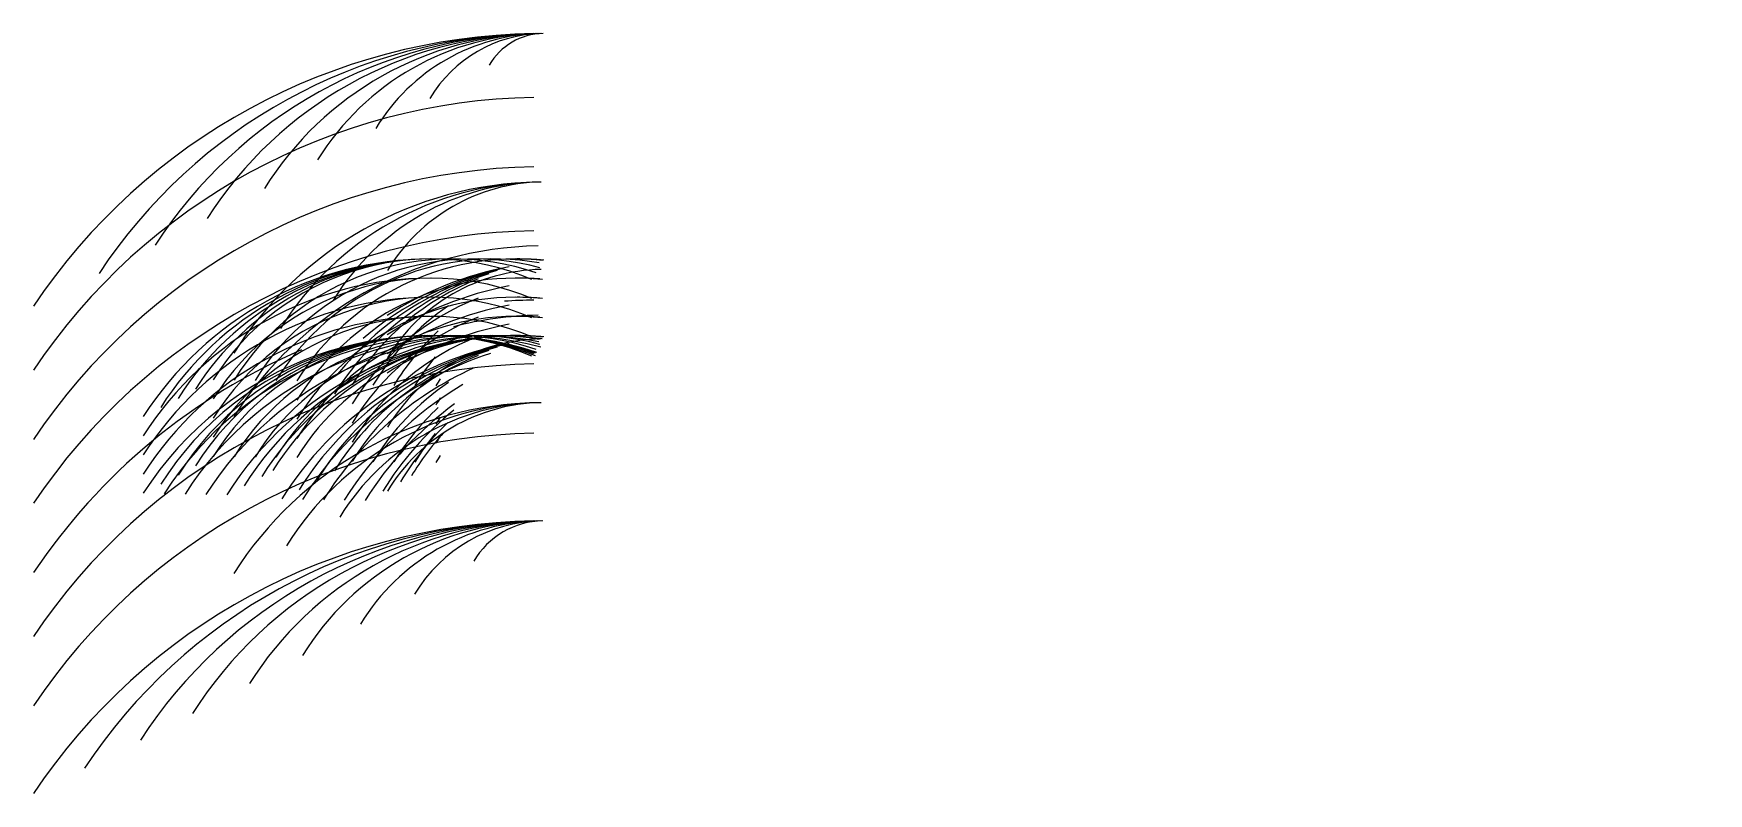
# Model space of a CAD drawing. Extents: x -0.81 to 1.86, y -0.43 to 0.78.
import ezdxf

# ---------------------------------------------------------------- set-up
doc = ezdxf.new("R2010")
doc.units = 0

msp = doc.modelspace()

# ---------------------------------------------------------------- linework, layer by layer
at = {"layer": 'drawinglayer'}
for centre, radius, start, end in [((0, -0.2035), 0.981, 90.974, 146.1783), ((0, -0.0728), 0.8503, 90.974, 146.6693), ((0, 0.0379), 0.7396, 90.974, 147.0893), ((0, 0.1398), 0.6377, 90.974, 147.4796), ((0, 0.2505), 0.527, 90.974, 147.9074), ((0, 0.3524), 0.4251, 90.974, 148.3048), ((0, 0.463), 0.3145, 90.974, 148.7403), ((0, 0.5649), 0.2126, 90.974, 149.1449), ((0, 0.6756), 0.1019, 90.974, 149.5882), ((0, 0.7775), 0, 30.9853, 150), ((0.1019, 0.7775), 0, 31.2718, 150.237), ((0.2126, 0.7775), 0, 31.501, 150.4906), ((0.3145, 0.7775), 0, 31.7875, 150.7207), ((0.4251, 0.7775), 0, 32.074, 150.9668), ((0.527, 0.7775), 0, 32.3032, 151.1902), ((0.6377, 0.7775), 0, 32.5896, 151.4292), ((0.7396, 0.7775), 0, 32.8761, 151.6461), ((0.8503, 0.7775), 0, 33.1626, 151.8782), ((0.9522, 0.7775), 0, 33.4491, 152.089), ((1.0629, 0.7775), 0, 33.7928, 152.3145), ((1.1648, 0.7775), 0, 34.0793, 152.5193), ((1.2754, 0.7775), 0, 34.3658, 152.7385), ((1.3773, 0.7775), 0, 34.6523, 152.9375), ((1.488, 0.7775), 0, 34.9961, 153.1506), ((1.5899, 0.7775), 0, 35.2825, 153.3441), ((1.7006, 0.7775), 0, 35.6263, 153.5513), ((1.8025, 0.7775), 0, 35.9701, 153.7395), ((1.8578, 0.7775), 0, 36.142, 153.8406), ((0, -0.3054), 0.981, 90.974, 146.1783), ((1.8578, 0.6756), 0, 36.142, 153.8406), ((0, 0.6377), 0, 30.9853, 150), ((0, -0.4161), 0.981, 90.974, 146.1783), ((1.8578, 0.5649), 0, 36.142, 153.8406), ((0, -0.0458), 0.5864, 90.974, 147.6774), ((0, 0.0442), 0.4964, 90.974, 148.0264), ((0, 0.1461), 0.3945, 90.974, 148.4249), ((0, 0.2479), 0.2926, 90.974, 148.8267), ((0, 0.527), 0, 30.9853, 150), ((0, -0.518), 0.981, 90.974, 146.1783), ((1.8578, 0.463), 0, 36.142, 153.8406), ((0, -0.1477), 0.5864, 90.974, 147.6774), ((-0.1802, -0.1278), 0.5456, 90.1719, 147.3904), ((-0.1802, -0.0941), 0.5119, 90.1719, 147.5223), ((-0.1802, -0.0604), 0.4782, 90.1719, 147.6545), ((-0.1802, -0.0267), 0.4445, 90.1719, 147.787), ((-0.1802, 0.007), 0.4108, 67.0244, 147.92), ((-0.1465, 0.007), 0.4108, 71.0351, 148.0033), ((-0.1128, 0.007), 0.4108, 75.0458, 148.0862), ((-0.0791, 0.007), 0.4108, 80.0305, 148.1687), ((-0.0454, 0.007), 0.4108, 84.0412, 148.2508), ((0.047, -0.101), 0.5161, 102.7197, 130.5934), ((0.047, -0.1347), 0.5498, 100.7716, 122.7897), ((0, 0.1085), 0.2926, 90.974, 148.8267), ((-0.0454, -0.0267), 0.4445, 85.0153, 89.7947), ((-0.0454, -0.0604), 0.4782, 85.0153, 89.7952), ((-0.0454, -0.0941), 0.5119, 85.0153, 89.7958), ((-0.0454, -0.1278), 0.5456, 85.9893, 89.7963), ((0, 0.4251), 0, 30.9853, 150), ((-0.1802, -0.1584), 0.5456, 90.1719, 147.3904), ((-0.1802, -0.0236), 0.4108, 67.0244, 147.92), ((-0.0454, -0.0236), 0.4108, 84.0412, 148.2508), ((0.047, -0.0336), 0.4487, 107.5898, 148.3259), ((0.047, -0.0673), 0.4824, 104.6677, 141.3712), ((0.047, 0.0001), 0.415, 111.5432, 148.4576), ((0.047, -0.1653), 0.5498, 100.7716, 122.7897), ((-0.0454, -0.1584), 0.5456, 85.9893, 89.7963), ((-0.1802, -0.1889), 0.5456, 90.1719, 147.3904), ((-0.1802, -0.0541), 0.4108, 67.0244, 147.92), ((-0.0454, -0.0541), 0.4108, 84.0412, 148.2508), ((0.047, -0.0305), 0.415, 111.5432, 148.4576), ((0, -0.6286), 0.981, 90.974, 93.7031), ((-0.0454, -0.1889), 0.5456, 85.9893, 89.7963), ((1.8578, 0.3524), 0, 36.142, 153.8406), ((-0.1802, -0.2195), 0.5456, 90.1719, 147.3904), ((-0.1802, -0.0847), 0.4108, 67.0244, 147.92), ((-0.0454, -0.0847), 0.4108, 84.0412, 148.2508), ((0.047, -0.061), 0.415, 111.5432, 148.4576), ((0.0807, 0.0001), 0.415, 124.2629, 148.5383), ((0.047, -0.1958), 0.5498, 100.7716, 122.7897), ((0, -0.2584), 0.5864, 90.974, 104.3203), ((-0.0454, -0.2195), 0.5456, 85.9893, 89.7963), ((-0.1802, -0.2501), 0.5456, 72.0091, 147.3904), ((-0.1802, -0.2164), 0.5119, 71.0351, 147.5223), ((-0.1465, -0.2501), 0.5456, 75.0458, 147.4744), ((-0.1802, -0.1827), 0.4782, 70.0038, 147.6545), ((-0.1128, -0.2501), 0.5456, 78.9992, 147.5581), ((-0.1802, -0.149), 0.4445, 68.0557, 147.787), ((-0.0791, -0.2501), 0.5456, 82.0359, 147.6413), ((-0.1802, -0.1153), 0.4108, 67.0244, 147.92), ((-0.0454, -0.2501), 0.5456, 85.9893, 147.7242), ((-0.1465, -0.1153), 0.4108, 71.0351, 148.0033), ((-0.0454, -0.2164), 0.5119, 85.0153, 147.8553), ((-0.1128, -0.1153), 0.4108, 75.0458, 148.0862), ((-0.0454, -0.1827), 0.4782, 85.0153, 147.9868), ((-0.0454, -0.1613), 0.4569, 85.0153, 148.0702), ((-0.0791, -0.1153), 0.4108, 80.0305, 148.1687), ((-0.0454, -0.1153), 0.4108, 84.0412, 148.2508), ((0.047, -0.0916), 0.415, 111.5432, 148.4576), ((0.047, -0.2264), 0.5498, 100.7716, 122.7897), ((0.1144, 0.0001), 0.415, 133.0864, 148.6187), ((0, 0.3145), 0, 30.9853, 150), ((0, -0.6286), 0.981, 113.2621, 146.1783), ((0.047, -0.257), 0.5498, 100.7716, 147.9331), ((0.047, -0.2233), 0.5161, 102.7197, 148.0637), ((0.047, -0.1896), 0.4824, 104.6677, 148.1946), ((0.047, -0.1559), 0.4487, 107.5898, 148.3259), ((0, -0.0022), 0.2926, 90.974, 148.8267), ((0, -0.7305), 0.981, 90.974, 146.1783), ((0.0807, -0.257), 0.5498, 107.6471, 148.0146), ((0.1144, -0.257), 0.5498, 114.4653, 148.0957), ((0.047, -0.1222), 0.415, 111.5432, 148.4576), ((0.1481, 0.0001), 0.415, 140.9359, 148.6987), ((1.8578, 0.2505), 0, 36.142, 153.8406), ((0.1481, -0.257), 0.5498, 120.3668, 148.1765), ((0.0807, -0.1222), 0.415, 124.2629, 148.5383), ((0.1818, 0.0001), 0.415, 146.8947, 148.7783), ((0, -0.3978), 0.5864, 90.974, 147.6774), ((0, -0.2959), 0.4845, 90.974, 148.0728), ((0, -0.194), 0.3826, 90.974, 148.4717), ((0, -0.1041), 0.2926, 90.974, 148.8267), ((0.1818, -0.0305), 0.415, 146.8947, 148.7783), ((0, 0.2126), 0, 30.9853, 150), ((0.1818, -0.257), 0.5498, 126.2109, 148.2569), ((0.1818, -0.2233), 0.5161, 129.1903, 148.3867), ((0.1144, -0.1222), 0.415, 133.0864, 148.6187), ((0.1818, -0.061), 0.415, 146.8947, 148.7783), ((0, -0.8412), 0.981, 90.974, 146.1783), ((0.1818, -0.1896), 0.4824, 134.0605, 148.5169), ((0.1818, -0.1682), 0.4611, 138.0139, 148.5996), ((0.1481, -0.1222), 0.415, 140.9359, 148.6987), ((0.1818, -0.0916), 0.415, 146.8947, 148.7783), ((1.8578, 0.1398), 0, 36.142, 153.8406), ((0.1818, -0.1222), 0.415, 146.8947, 148.7783), ((0, 0.1019), 0, 30.9853, 150), ((0, 0), 0, 30.9853, 150), ((0.0553, 0), 0, 31.1572, 150.1291), ((0.1572, 0), 0, 31.3864, 150.3642), ((0.2679, 0), 0, 31.6729, 150.6158), ((0.3698, 0), 0, 31.9021, 150.8441), ((0.4804, 0), 0, 32.1886, 151.0884), ((0.5823, 0), 0, 32.475, 151.31), ((0.693, 0), 0, 32.7615, 151.5473), ((0.7949, 0), 0, 33.048, 151.7626), ((0.9056, 0), 0, 33.3345, 151.9929), ((1.0075, 0), 0, 33.621, 152.2021), ((1.1182, 0), 0, 33.9074, 152.426), ((1.2201, 0), 0, 34.1939, 152.6292), ((1.3307, 0), 0, 34.5377, 152.8468), ((1.4326, 0), 0, 34.8242, 153.0444), ((1.5433, 0), 0, 35.1679, 153.2559), ((1.6452, 0), 0, 35.4544, 153.448), ((1.7559, 0), 0, 35.7982, 153.6538), ((1.8578, 0), 0, 36.142, 153.8406), ((0, -0.981), 0.981, 90.974, 146.1783), ((0, -0.8791), 0.8791, 90.974, 146.5606), ((0, -0.7684), 0.7684, 90.974, 146.9795), ((0, -0.6665), 0.6665, 90.974, 147.3688), ((0, -0.5559), 0.5559, 90.974, 147.7956), ((0, -0.454), 0.454, 90.974, 148.192), ((0, -0.3433), 0.3433, 90.974, 148.6265), ((0, -0.2414), 0.2414, 90.974, 149.0301), ((0, -0.1307), 0.1307, 90.974, 149.4724)]:
    msp.add_arc(centre, radius, start, end, dxfattribs=at)

doc.saveas('drawing.dxf')
